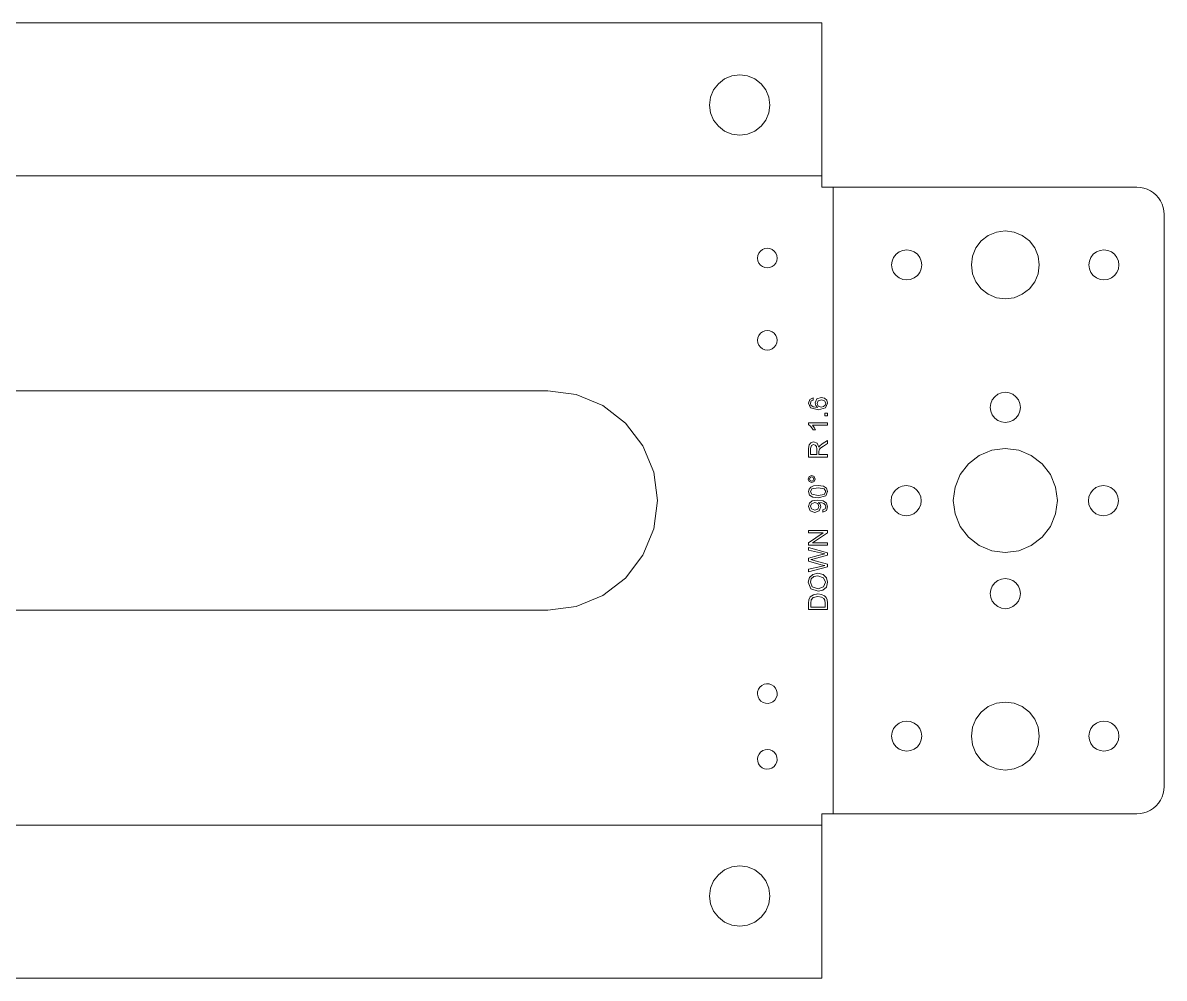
# Model space of a CAD drawing. Header units: millimetres. Extents: x 5 to 3562, y -58 to 420.
# Drawn here: x 2320.7 to 2529.1, y 205 to 379.4 of the extents above; entities that cross this region are included whole.
import ezdxf

# ---------------------------------------------------------------- set-up
doc = ezdxf.new("R2010")
doc.units = ezdxf.units.MM
doc.layers.add('Layer0', color=7, linetype='BYLAYER', lineweight=5, true_color=0xffffff)

msp = doc.modelspace()

# ---------------------------------------------------------------- linework, layer by layer
at = {"layer": 'Layer0'}
for p, q in [((2466.6, 379.4), (2016.6, 379.4)), ((2466.6, 379.4), (2466.6, 351.46)), ((2448.85, 369.16), (2447.71, 368.29)), ((2450.17, 369.71), (2448.85, 369.16)), ((2451.6, 369.9), (2450.17, 369.71)), ((2453.02, 369.71), (2451.6, 369.9)), ((2454.35, 369.16), (2453.02, 369.71)), ((2455.49, 368.29), (2454.35, 369.16)), ((2446.83, 367.15), (2446.28, 365.82)), ((2447.71, 368.29), (2446.83, 367.15)), ((2456.36, 367.15), (2455.49, 368.29)), ((2456.91, 365.82), (2456.36, 367.15)), ((2446.28, 365.82), (2446.1, 364.4)), ((2457.1, 364.4), (2456.91, 365.82)), ((2446.1, 364.4), (2446.28, 362.98)), ((2446.28, 362.98), (2446.83, 361.65)), ((2456.36, 361.65), (2456.91, 362.98)), ((2456.91, 362.98), (2457.1, 364.4)), ((2446.83, 361.65), (2447.71, 360.51)), ((2447.71, 360.51), (2448.85, 359.64)), ((2454.35, 359.64), (2455.49, 360.51)), ((2455.49, 360.51), (2456.36, 361.65)), ((2448.85, 359.64), (2450.17, 359.09)), ((2450.17, 359.09), (2451.6, 358.9)), ((2451.6, 358.9), (2453.02, 359.09)), ((2453.02, 359.09), (2454.35, 359.64)), ((2466.6, 351.46), (2466.6, 349.42)), ((2466.6, 349.42), (2468.64, 349.42)), ((2468.64, 349.42), (2524.08, 349.42)), ((2524.73, 349.37), (2524.08, 349.42)), ((2525.38, 349.25), (2524.73, 349.37)), ((2525.99, 349.04), (2525.38, 349.25)), ((2526.58, 348.75), (2525.99, 349.04)), ((2527.13, 348.38), (2526.58, 348.75)), ((2527.62, 347.95), (2527.13, 348.38)), ((2528.05, 347.46), (2527.62, 347.95)), ((2528.41, 346.92), (2528.05, 347.46)), ((2528.7, 346.33), (2528.41, 346.92)), ((2528.91, 345.71), (2528.7, 346.33)), ((2529.04, 345.07), (2528.91, 345.71)), ((2529.08, 344.42), (2529.04, 345.07)), ((2529.08, 240.02), (2529.08, 344.42)), ((2496.98, 340.59), (2495.7, 339.6)), ((2498.48, 341.21), (2496.98, 340.59)), ((2500.08, 341.42), (2498.48, 341.21)), ((2501.69, 341.21), (2500.08, 341.42)), ((2503.18, 340.59), (2501.69, 341.21)), ((2504.47, 339.6), (2503.18, 340.59)), ((2455.37, 337.73), (2455.08, 337.36)), ((2455.74, 338.02), (2455.37, 337.73)), ((2456.17, 338.2), (2455.74, 338.02)), ((2456.64, 338.26), (2456.17, 338.2)), ((2457.11, 338.2), (2456.64, 338.26)), ((2457.54, 338.02), (2457.11, 338.2)), ((2457.91, 337.73), (2457.54, 338.02)), ((2458.2, 337.36), (2457.91, 337.73)), ((2480.71, 337.6), (2480.14, 337.16)), ((2481.37, 337.87), (2480.71, 337.6)), ((2482.08, 337.97), (2481.37, 337.87)), ((2482.79, 337.87), (2482.08, 337.97)), ((2483.46, 337.6), (2482.79, 337.87)), ((2484.03, 337.16), (2483.46, 337.6)), ((2494.71, 338.32), (2494.09, 336.82)), ((2495.7, 339.6), (2494.71, 338.32)), ((2505.45, 338.32), (2504.47, 339.6)), ((2506.07, 336.82), (2505.45, 338.32)), ((2516.71, 337.6), (2516.14, 337.16)), ((2517.37, 337.87), (2516.71, 337.6)), ((2518.08, 337.97), (2517.37, 337.87)), ((2518.79, 337.87), (2518.08, 337.97)), ((2519.46, 337.6), (2518.79, 337.87)), ((2520.03, 337.16), (2519.46, 337.6)), ((2454.9, 336.92), (2454.84, 336.46)), ((2454.84, 336.46), (2454.9, 335.99)), ((2455.08, 337.36), (2454.9, 336.92)), ((2454.9, 335.99), (2455.08, 335.56)), ((2455.08, 335.56), (2455.37, 335.19)), ((2457.91, 335.19), (2458.2, 335.56)), ((2458.38, 336.92), (2458.2, 337.36)), ((2458.2, 335.56), (2458.38, 335.99)), ((2458.44, 336.46), (2458.38, 336.92)), ((2458.38, 335.99), (2458.44, 336.46)), ((2479.42, 335.93), (2479.33, 335.22)), ((2479.7, 336.59), (2479.42, 335.93)), ((2480.14, 337.16), (2479.7, 336.59)), ((2484.46, 336.59), (2484.03, 337.16)), ((2484.74, 335.93), (2484.46, 336.59)), ((2484.83, 335.22), (2484.74, 335.93)), ((2494.09, 336.82), (2493.88, 335.22)), ((2506.28, 335.22), (2506.07, 336.82)), ((2515.42, 335.93), (2515.33, 335.22)), ((2515.7, 336.59), (2515.42, 335.93)), ((2516.14, 337.16), (2515.7, 336.59)), ((2520.46, 336.59), (2520.03, 337.16)), ((2520.74, 335.93), (2520.46, 336.59)), ((2520.83, 335.22), (2520.74, 335.93)), ((2455.37, 335.19), (2455.74, 334.9)), ((2455.74, 334.9), (2456.17, 334.72)), ((2456.17, 334.72), (2456.64, 334.66)), ((2456.64, 334.66), (2457.11, 334.72)), ((2457.11, 334.72), (2457.54, 334.9)), ((2457.54, 334.9), (2457.91, 335.19)), ((2479.33, 335.22), (2479.42, 334.51)), ((2479.42, 334.51), (2479.7, 333.84)), ((2479.7, 333.84), (2480.14, 333.27)), ((2484.03, 333.27), (2484.46, 333.84)), ((2484.46, 333.84), (2484.74, 334.51)), ((2484.74, 334.51), (2484.83, 335.22)), ((2493.88, 335.22), (2494.09, 333.61)), ((2494.09, 333.61), (2494.71, 332.12)), ((2505.45, 332.12), (2506.07, 333.61)), ((2506.07, 333.61), (2506.28, 335.22)), ((2515.33, 335.22), (2515.42, 334.51)), ((2515.42, 334.51), (2515.7, 333.84)), ((2515.7, 333.84), (2516.14, 333.27)), ((2520.03, 333.27), (2520.46, 333.84)), ((2520.46, 333.84), (2520.74, 334.51)), ((2520.74, 334.51), (2520.83, 335.22)), ((2480.14, 333.27), (2480.71, 332.84)), ((2480.71, 332.84), (2481.37, 332.56)), ((2481.37, 332.56), (2482.08, 332.47)), ((2482.08, 332.47), (2482.79, 332.56)), ((2482.79, 332.56), (2483.46, 332.84)), ((2483.46, 332.84), (2484.03, 333.27)), ((2494.71, 332.12), (2495.7, 330.83)), ((2504.47, 330.83), (2505.45, 332.12)), ((2516.14, 333.27), (2516.71, 332.84)), ((2516.71, 332.84), (2517.37, 332.56)), ((2517.37, 332.56), (2518.08, 332.47)), ((2518.08, 332.47), (2518.79, 332.56)), ((2518.79, 332.56), (2519.46, 332.84)), ((2519.46, 332.84), (2520.03, 333.27)), ((2495.7, 330.83), (2496.98, 329.85)), ((2496.98, 329.85), (2498.48, 329.23)), ((2498.48, 329.23), (2500.08, 329.02)), ((2500.08, 329.02), (2501.69, 329.23)), ((2501.69, 329.23), (2503.18, 329.85)), ((2503.18, 329.85), (2504.47, 330.83)), ((2455.74, 323.02), (2455.37, 322.73)), ((2456.17, 323.2), (2455.74, 323.02)), ((2456.64, 323.26), (2456.17, 323.2)), ((2457.11, 323.2), (2456.64, 323.26)), ((2457.54, 323.02), (2457.11, 323.2)), ((2457.91, 322.73), (2457.54, 323.02)), ((2454.9, 321.92), (2454.84, 321.46)), ((2454.84, 321.46), (2454.9, 320.99)), ((2455.08, 322.36), (2454.9, 321.92)), ((2454.9, 320.99), (2455.08, 320.56)), ((2455.37, 322.73), (2455.08, 322.36)), ((2458.2, 322.36), (2457.91, 322.73)), ((2458.38, 321.92), (2458.2, 322.36)), ((2458.2, 320.56), (2458.38, 320.99)), ((2458.44, 321.46), (2458.38, 321.92)), ((2458.38, 320.99), (2458.44, 321.46)), ((2455.08, 320.56), (2455.37, 320.19)), ((2455.37, 320.19), (2455.74, 319.9)), ((2455.74, 319.9), (2456.17, 319.72)), ((2456.17, 319.72), (2456.64, 319.66)), ((2456.64, 319.66), (2457.11, 319.72)), ((2457.11, 319.72), (2457.54, 319.9)), ((2457.54, 319.9), (2457.91, 320.19)), ((2457.91, 320.19), (2458.2, 320.56)), ((2416.6, 312.22), (2066.6, 312.22)), ((2421.77, 311.54), (2416.6, 312.22)), ((2426.6, 309.54), (2421.77, 311.54)), ((2464.14, 310.01), (2464.37, 310.67)), ((2464.37, 310.67), (2465, 310.98)), ((2465.03, 310.56), (2464.67, 310.4)), ((2465, 310.98), (2465.03, 310.56)), ((2465.36, 310.03), (2465.67, 310.75)), ((2465.67, 310.75), (2466.48, 311.04)), ((2466.5, 310.61), (2465.94, 310.42)), ((2466.48, 311.04), (2467.08, 310.9)), ((2467.09, 310.42), (2466.5, 310.61)), ((2467.08, 310.9), (2467.51, 310.52)), ((2467.51, 310.52), (2467.65, 309.97)), ((2497.7, 310.59), (2497.42, 309.93)), ((2498.14, 311.16), (2497.7, 310.59)), ((2498.71, 311.6), (2498.14, 311.16)), ((2499.37, 311.87), (2498.71, 311.6)), ((2500.08, 311.97), (2499.37, 311.87)), ((2500.79, 311.87), (2500.08, 311.97)), ((2501.46, 311.6), (2500.79, 311.87)), ((2502.03, 311.16), (2501.46, 311.6)), ((2502.46, 310.59), (2502.03, 311.16)), ((2502.74, 309.93), (2502.46, 310.59)), ((2430.74, 306.36), (2426.6, 309.54)), ((2464.53, 309.14), (2464.14, 310.01)), ((2464.67, 310.4), (2464.49, 309.98)), ((2464.49, 309.98), (2464.6, 309.63)), ((2465.99, 308.77), (2464.53, 309.14)), ((2464.6, 309.63), (2465.03, 309.31)), ((2465.03, 309.31), (2465.82, 309.19)), ((2465.48, 309.56), (2465.36, 310.03)), ((2465.82, 309.19), (2465.48, 309.56)), ((2465.94, 310.42), (2465.74, 309.94)), ((2465.74, 309.94), (2465.94, 309.46)), ((2465.94, 309.46), (2466.48, 309.26)), ((2467.27, 309.1), (2465.99, 308.77)), ((2466.48, 309.26), (2466.9, 309.35)), ((2466.9, 309.35), (2467.2, 309.61)), ((2467.31, 309.96), (2467.09, 310.42)), ((2467.2, 309.61), (2467.31, 309.96)), ((2467.65, 309.97), (2467.27, 309.1)), ((2497.42, 309.93), (2497.33, 309.22)), ((2497.33, 309.22), (2497.42, 308.51)), ((2497.42, 308.51), (2497.7, 307.84)), ((2502.46, 307.84), (2502.74, 308.51)), ((2502.83, 309.22), (2502.74, 309.93)), ((2502.74, 308.51), (2502.83, 309.22)), ((2433.92, 302.22), (2430.74, 306.36)), ((2464.14, 306.1), (2464.14, 306.37)), ((2464.14, 306.37), (2467.6, 306.37)), ((2467.11, 307.69), (2467.11, 308.17)), ((2467.11, 308.17), (2467.6, 308.17)), ((2467.6, 307.69), (2467.11, 307.69)), ((2467.6, 308.17), (2467.6, 307.69)), ((2467.6, 306.37), (2467.6, 305.95)), ((2497.7, 307.84), (2498.14, 307.27)), ((2498.14, 307.27), (2498.71, 306.84)), ((2498.71, 306.84), (2499.37, 306.56)), ((2499.37, 306.56), (2500.08, 306.47)), ((2500.08, 306.47), (2500.79, 306.56)), ((2500.79, 306.56), (2501.46, 306.84)), ((2501.46, 306.84), (2502.03, 307.27)), ((2502.03, 307.27), (2502.46, 307.84)), ((2464.6, 305.72), (2464.14, 306.1)), ((2465, 305.1), (2464.6, 305.72)), ((2467.6, 305.95), (2464.9, 305.95)), ((2464.9, 305.95), (2465.19, 305.55)), ((2465.41, 305.1), (2465, 305.1)), ((2465.19, 305.55), (2465.41, 305.1)), ((2435.92, 297.39), (2433.92, 302.22)), ((2464.15, 301.68), (2464.25, 302.38)), ((2464.25, 302.38), (2464.57, 302.76)), ((2464.69, 302.26), (2464.53, 301.7)), ((2464.57, 302.76), (2465.09, 302.9)), ((2465.09, 302.43), (2464.69, 302.26)), ((2465.09, 302.9), (2465.71, 302.67)), ((2465.4, 302.34), (2465.09, 302.43)), ((2465.61, 302.07), (2465.4, 302.34)), ((2465.71, 302.67), (2466.03, 301.93)), ((2466.03, 301.93), (2466.2, 302.21)), ((2466.2, 302.21), (2466.66, 302.59)), ((2466.88, 302.16), (2466.41, 301.83)), ((2466.66, 302.59), (2467.6, 303.18)), ((2467.6, 302.61), (2466.88, 302.16)), ((2467.6, 303.18), (2467.6, 302.61)), ((2464.15, 300.15), (2464.15, 301.68)), ((2467.6, 300.15), (2464.15, 300.15)), ((2464.53, 301.7), (2464.53, 300.61)), ((2464.53, 300.61), (2465.67, 300.61)), ((2465.67, 301.59), (2465.61, 302.07)), ((2465.67, 300.61), (2465.67, 301.59)), ((2466.08, 301.39), (2466.07, 301.14)), ((2466.07, 301.14), (2466.07, 300.61)), ((2466.07, 300.61), (2467.6, 300.61)), ((2466.18, 301.6), (2466.08, 301.39)), ((2466.41, 301.83), (2466.18, 301.6)), ((2467.6, 300.61), (2467.6, 300.15)), ((2495.33, 300.44), (2493.36, 298.93)), ((2497.62, 301.39), (2495.33, 300.44)), ((2500.08, 301.72), (2497.62, 301.39)), ((2502.54, 301.39), (2500.08, 301.72)), ((2504.83, 300.44), (2502.54, 301.39)), ((2506.8, 298.93), (2504.83, 300.44)), ((2493.36, 298.93), (2491.85, 296.97)), ((2508.31, 296.97), (2506.8, 298.93)), ((2436.6, 292.22), (2435.92, 297.39)), ((2464.1, 296.13), (2464.29, 296.59)), ((2464.29, 295.67), (2464.1, 296.13)), ((2464.29, 296.59), (2464.75, 296.78)), ((2464.47, 296.41), (2464.35, 296.13)), ((2464.35, 296.13), (2464.47, 295.85)), ((2464.75, 296.53), (2464.47, 296.41)), ((2464.75, 296.78), (2465.21, 296.59)), ((2465.03, 296.41), (2464.75, 296.53)), ((2465.14, 296.13), (2465.03, 296.41)), ((2465.03, 295.85), (2465.14, 296.13)), ((2465.21, 296.59), (2465.4, 296.13)), ((2465.4, 296.13), (2465.21, 295.67)), ((2491.85, 296.97), (2490.9, 294.68)), ((2509.26, 294.68), (2508.31, 296.97)), ((2464.14, 293.83), (2464.25, 294.31)), ((2464.34, 293.2), (2464.14, 293.83)), ((2464.25, 294.31), (2464.57, 294.66)), ((2464.75, 295.48), (2464.29, 295.67)), ((2464.47, 295.85), (2464.75, 295.74)), ((2464.77, 294.32), (2464.49, 293.82)), ((2464.49, 293.82), (2464.74, 293.36)), ((2464.57, 294.66), (2465.09, 294.87)), ((2464.75, 295.74), (2465.03, 295.85)), ((2465.21, 295.67), (2464.75, 295.48)), ((2465.9, 294.52), (2464.77, 294.32)), ((2465.09, 294.87), (2465.9, 294.95)), ((2465.9, 294.95), (2466.88, 294.83)), ((2467.03, 294.32), (2465.9, 294.52)), ((2466.88, 294.83), (2467.45, 294.45)), ((2467.31, 293.83), (2467.03, 294.32)), ((2467.03, 293.34), (2467.31, 293.83)), ((2467.65, 293.83), (2467.3, 293.05)), ((2467.45, 294.45), (2467.65, 293.83)), ((2480.05, 294.13), (2479.61, 293.56)), ((2480.62, 294.56), (2480.05, 294.13)), ((2481.28, 294.84), (2480.62, 294.56)), ((2481.99, 294.93), (2481.28, 294.84)), ((2482.7, 294.84), (2481.99, 294.93)), ((2483.37, 294.56), (2482.7, 294.84)), ((2483.94, 294.13), (2483.37, 294.56)), ((2484.37, 293.56), (2483.94, 294.13)), ((2490.9, 294.68), (2490.58, 292.22)), ((2509.58, 292.22), (2509.26, 294.68)), ((2516.05, 294.13), (2515.61, 293.56)), ((2516.62, 294.56), (2516.05, 294.13)), ((2517.28, 294.84), (2516.62, 294.56)), ((2517.99, 294.93), (2517.28, 294.84)), ((2518.7, 294.84), (2517.99, 294.93)), ((2519.37, 294.56), (2518.7, 294.84)), ((2519.94, 294.13), (2519.37, 294.56)), ((2520.37, 293.56), (2519.94, 294.13)), ((2435.92, 287.04), (2436.6, 292.22)), ((2464.14, 291.11), (2464.32, 291.73)), ((2464.32, 291.73), (2464.84, 292.15)), ((2464.92, 292.83), (2464.34, 293.2)), ((2465.28, 291.83), (2464.7, 291.63)), ((2464.74, 293.36), (2465.9, 293.14)), ((2464.84, 292.15), (2465.8, 292.29)), ((2465.9, 292.71), (2464.92, 292.83)), ((2465.85, 291.64), (2465.28, 291.83)), ((2465.8, 292.29), (2466.86, 292.15)), ((2465.9, 293.14), (2467.03, 293.34)), ((2467.3, 293.05), (2465.9, 292.71)), ((2466.06, 291.87), (2465.98, 291.87)), ((2465.98, 291.87), (2466.3, 291.53)), ((2466.58, 291.81), (2466.06, 291.87)), ((2466.98, 291.65), (2466.58, 291.81)), ((2466.86, 292.15), (2467.45, 291.73)), ((2467.45, 291.73), (2467.65, 291.06)), ((2479.33, 292.89), (2479.24, 292.18)), ((2479.24, 292.18), (2479.33, 291.47)), ((2479.61, 293.56), (2479.33, 292.89)), ((2484.65, 292.89), (2484.37, 293.56)), ((2484.74, 292.18), (2484.65, 292.89)), ((2484.65, 291.47), (2484.74, 292.18)), ((2490.58, 292.22), (2490.9, 289.76)), ((2509.26, 289.76), (2509.58, 292.22)), ((2515.33, 292.89), (2515.24, 292.18)), ((2515.24, 292.18), (2515.33, 291.47)), ((2515.61, 293.56), (2515.33, 292.89)), ((2520.65, 292.89), (2520.37, 293.56)), ((2520.74, 292.18), (2520.65, 292.89)), ((2520.65, 291.47), (2520.74, 292.18)), ((2464.46, 290.34), (2464.14, 291.11)), ((2465.3, 290.03), (2464.46, 290.34)), ((2464.7, 291.63), (2464.49, 291.17)), ((2464.49, 291.17), (2464.72, 290.68)), ((2464.72, 290.68), (2465.32, 290.47)), ((2466.12, 290.33), (2465.3, 290.03)), ((2465.32, 290.47), (2465.85, 290.66)), ((2466.06, 291.15), (2465.85, 291.64)), ((2465.85, 290.66), (2466.06, 291.15)), ((2466.43, 291.05), (2466.12, 290.33)), ((2466.3, 291.53), (2466.43, 291.05)), ((2466.76, 290.5), (2467.18, 290.7)), ((2466.8, 290.1), (2466.76, 290.5)), ((2467.43, 290.4), (2466.8, 290.1)), ((2467.22, 291.41), (2466.98, 291.65)), ((2467.18, 290.7), (2467.31, 291.07)), ((2467.31, 291.07), (2467.22, 291.41)), ((2467.65, 291.06), (2467.43, 290.4)), ((2479.33, 291.47), (2479.61, 290.81)), ((2479.61, 290.81), (2480.05, 290.24)), ((2480.05, 290.24), (2480.62, 289.8)), ((2480.62, 289.8), (2481.28, 289.53)), ((2482.7, 289.53), (2483.37, 289.8)), ((2483.37, 289.8), (2483.94, 290.24)), ((2483.94, 290.24), (2484.37, 290.81)), ((2484.37, 290.81), (2484.65, 291.47)), ((2490.9, 289.76), (2491.85, 287.47)), ((2508.31, 287.47), (2509.26, 289.76)), ((2515.33, 291.47), (2515.61, 290.81)), ((2515.61, 290.81), (2516.05, 290.24)), ((2516.05, 290.24), (2516.62, 289.8)), ((2516.62, 289.8), (2517.28, 289.53)), ((2518.7, 289.53), (2519.37, 289.8)), ((2519.37, 289.8), (2519.94, 290.24)), ((2519.94, 290.24), (2520.37, 290.81)), ((2520.37, 290.81), (2520.65, 291.47)), ((2481.28, 289.53), (2481.99, 289.43)), ((2481.99, 289.43), (2482.7, 289.53)), ((2517.28, 289.53), (2517.99, 289.43)), ((2517.99, 289.43), (2518.7, 289.53)), ((2433.92, 282.22), (2435.92, 287.04)), ((2464.15, 286.33), (2464.15, 286.77)), ((2464.15, 286.77), (2467.6, 286.77)), ((2464.15, 284.52), (2466.86, 286.33)), ((2466.86, 286.33), (2464.15, 286.33)), ((2467.6, 286.3), (2464.89, 284.49)), ((2467.6, 286.77), (2467.6, 286.3)), ((2491.85, 287.47), (2493.36, 285.5)), ((2493.36, 285.5), (2495.33, 283.99)), ((2504.83, 283.99), (2506.8, 285.5)), ((2506.8, 285.5), (2508.31, 287.47)), ((2464.15, 284.06), (2464.15, 284.52)), ((2467.6, 284.06), (2464.15, 284.06)), ((2464.15, 283.18), (2464.15, 283.64)), ((2464.15, 283.64), (2467.6, 282.69)), ((2464.89, 284.49), (2467.6, 284.49)), ((2467.6, 284.49), (2467.6, 284.06)), ((2495.33, 283.99), (2497.62, 283.04)), ((2502.54, 283.04), (2504.83, 283.99)), ((2430.74, 278.07), (2433.92, 282.22)), ((2466.37, 282.64), (2464.15, 283.18)), ((2464.15, 281.71), (2465.9, 282.2)), ((2464.15, 281.16), (2464.15, 281.71)), ((2464.97, 281.53), (2464.57, 281.42)), ((2464.57, 281.42), (2464.97, 281.32)), ((2467.6, 282.25), (2464.97, 281.53)), ((2464.97, 281.32), (2467.6, 280.59)), ((2465.9, 282.2), (2467.11, 282.47)), ((2467.11, 282.47), (2466.37, 282.64)), ((2467.6, 282.69), (2467.6, 282.25)), ((2497.62, 283.04), (2500.08, 282.72)), ((2500.08, 282.72), (2502.54, 283.04)), ((2466.48, 280.5), (2464.15, 281.16)), ((2464.15, 279.68), (2466.41, 280.2)), ((2467.6, 280.12), (2464.15, 279.21)), ((2464.15, 279.21), (2464.15, 279.68)), ((2466.41, 280.2), (2467.11, 280.35)), ((2467.11, 280.35), (2466.48, 280.5)), ((2467.6, 280.59), (2467.6, 280.12)), ((2426.6, 274.9), (2430.74, 278.07)), ((2464.09, 277.29), (2464.32, 278.15)), ((2464.58, 276.1), (2464.09, 277.29)), ((2464.32, 278.15), (2464.96, 278.73)), ((2464.66, 277.91), (2464.49, 277.29)), ((2464.49, 277.29), (2464.82, 276.46)), ((2465.14, 278.32), (2464.66, 277.91)), ((2464.96, 278.73), (2465.88, 278.94)), ((2465.88, 278.47), (2465.14, 278.32)), ((2465.88, 278.94), (2466.82, 278.72)), ((2466.9, 278.13), (2465.88, 278.47)), ((2466.82, 278.72), (2467.44, 278.13)), ((2467.26, 277.29), (2466.9, 278.13)), ((2466.91, 276.45), (2467.26, 277.29)), ((2467.65, 277.29), (2467.42, 276.42)), ((2467.44, 278.13), (2467.65, 277.29)), ((2498.14, 277.16), (2497.7, 276.59)), ((2498.71, 277.6), (2498.14, 277.16)), ((2499.37, 277.87), (2498.71, 277.6)), ((2500.08, 277.97), (2499.37, 277.87)), ((2500.79, 277.87), (2500.08, 277.97)), ((2501.46, 277.6), (2500.79, 277.87)), ((2502.03, 277.16), (2501.46, 277.6)), ((2502.46, 276.59), (2502.03, 277.16)), ((2465.92, 275.64), (2464.58, 276.1)), ((2464.82, 276.46), (2465.93, 276.11)), ((2465.04, 275.02), (2465.86, 275.16)), ((2465.86, 275.16), (2466.55, 275.06)), ((2466.78, 275.84), (2465.92, 275.64)), ((2465.93, 276.11), (2466.91, 276.45)), ((2466.55, 275.06), (2467.05, 274.83)), ((2467.42, 276.42), (2466.78, 275.84)), ((2497.42, 275.93), (2497.33, 275.22)), ((2497.33, 275.22), (2497.42, 274.51)), ((2497.7, 276.59), (2497.42, 275.93)), ((2502.74, 275.93), (2502.46, 276.59)), ((2502.83, 275.22), (2502.74, 275.93)), ((2502.74, 274.51), (2502.83, 275.22)), ((2421.77, 272.9), (2426.6, 274.9)), ((2464.15, 273.5), (2464.2, 274.11)), ((2464.15, 272.31), (2464.15, 273.5)), ((2464.2, 274.11), (2464.45, 274.61)), ((2464.45, 274.61), (2465.04, 275.02)), ((2464.63, 274.08), (2464.56, 273.49)), ((2464.56, 273.49), (2464.56, 272.77)), ((2465.02, 274.51), (2464.63, 274.08)), ((2465.85, 274.69), (2465.02, 274.51)), ((2466.51, 274.6), (2465.85, 274.69)), ((2466.95, 274.34), (2466.51, 274.6)), ((2467.13, 274.04), (2466.95, 274.34)), ((2467.05, 274.83), (2467.36, 274.52)), ((2467.19, 273.5), (2467.13, 274.04)), ((2467.19, 272.77), (2467.19, 273.5)), ((2467.36, 274.52), (2467.54, 274.11)), ((2467.54, 274.11), (2467.6, 273.55)), ((2467.6, 273.55), (2467.6, 272.31)), ((2497.42, 274.51), (2497.7, 273.84)), ((2497.7, 273.84), (2498.14, 273.27)), ((2498.14, 273.27), (2498.71, 272.84)), ((2501.46, 272.84), (2502.03, 273.27)), ((2502.03, 273.27), (2502.46, 273.84)), ((2502.46, 273.84), (2502.74, 274.51)), ((2066.6, 272.22), (2416.6, 272.22)), ((2416.6, 272.22), (2421.77, 272.9)), ((2467.6, 272.31), (2464.15, 272.31)), ((2464.56, 272.77), (2467.19, 272.77)), ((2498.71, 272.84), (2499.37, 272.56)), ((2499.37, 272.56), (2500.08, 272.47)), ((2500.08, 272.47), (2500.79, 272.56)), ((2500.79, 272.56), (2501.46, 272.84)), ((2455.63, 258.47), (2455.28, 258.15)), ((2456.05, 258.68), (2455.63, 258.47)), ((2456.51, 258.77), (2456.05, 258.68)), ((2456.98, 258.74), (2456.51, 258.77)), ((2457.43, 258.59), (2456.98, 258.74)), ((2457.82, 258.33), (2457.43, 258.59)), ((2454.87, 257.32), (2454.84, 256.85)), ((2454.84, 256.85), (2454.94, 256.39)), ((2455.02, 257.76), (2454.87, 257.32)), ((2454.94, 256.39), (2455.15, 255.97)), ((2455.28, 258.15), (2455.02, 257.76)), ((2458.13, 257.98), (2457.82, 258.33)), ((2458.34, 257.56), (2458.13, 257.98)), ((2458.26, 256.19), (2458.41, 256.63)), ((2458.43, 257.1), (2458.34, 257.56)), ((2458.41, 256.63), (2458.43, 257.1)), ((2455.15, 255.97), (2455.46, 255.62)), ((2455.46, 255.62), (2455.85, 255.36)), ((2455.85, 255.36), (2456.3, 255.21)), ((2456.3, 255.21), (2456.77, 255.18)), ((2456.77, 255.18), (2457.23, 255.27)), ((2457.23, 255.27), (2457.65, 255.48)), ((2457.65, 255.48), (2458, 255.79)), ((2458, 255.79), (2458.26, 256.19)), ((2496.98, 254.59), (2495.7, 253.6)), ((2498.48, 255.21), (2496.98, 254.59)), ((2500.08, 255.42), (2498.48, 255.21)), ((2501.69, 255.21), (2500.08, 255.42)), ((2503.18, 254.59), (2501.69, 255.21)), ((2504.47, 253.6), (2503.18, 254.59)), ((2494.71, 252.32), (2494.09, 250.82)), ((2495.7, 253.6), (2494.71, 252.32)), ((2505.45, 252.32), (2504.47, 253.6)), ((2506.07, 250.82), (2505.45, 252.32)), ((2479.7, 250.59), (2479.42, 249.93)), ((2480.14, 251.16), (2479.7, 250.59)), ((2480.71, 251.6), (2480.14, 251.16)), ((2481.37, 251.87), (2480.71, 251.6)), ((2482.08, 251.97), (2481.37, 251.87)), ((2482.79, 251.87), (2482.08, 251.97)), ((2483.46, 251.6), (2482.79, 251.87)), ((2484.03, 251.16), (2483.46, 251.6)), ((2484.46, 250.59), (2484.03, 251.16)), ((2484.74, 249.93), (2484.46, 250.59)), ((2494.09, 250.82), (2493.88, 249.22)), ((2506.28, 249.22), (2506.07, 250.82)), ((2515.7, 250.59), (2515.42, 249.93)), ((2516.14, 251.16), (2515.7, 250.59)), ((2516.71, 251.6), (2516.14, 251.16)), ((2517.37, 251.87), (2516.71, 251.6)), ((2518.08, 251.97), (2517.37, 251.87)), ((2518.79, 251.87), (2518.08, 251.97)), ((2519.46, 251.6), (2518.79, 251.87)), ((2520.03, 251.16), (2519.46, 251.6)), ((2520.46, 250.59), (2520.03, 251.16)), ((2520.74, 249.93), (2520.46, 250.59)), ((2479.42, 249.93), (2479.33, 249.22)), ((2479.33, 249.22), (2479.42, 248.51)), ((2479.42, 248.51), (2479.7, 247.84)), ((2484.46, 247.84), (2484.74, 248.51)), ((2484.83, 249.22), (2484.74, 249.93)), ((2484.74, 248.51), (2484.83, 249.22)), ((2493.88, 249.22), (2494.09, 247.61)), ((2506.07, 247.61), (2506.28, 249.22)), ((2515.42, 249.93), (2515.33, 249.22)), ((2515.33, 249.22), (2515.42, 248.51)), ((2515.42, 248.51), (2515.7, 247.84)), ((2520.46, 247.84), (2520.74, 248.51)), ((2520.83, 249.22), (2520.74, 249.93)), ((2520.74, 248.51), (2520.83, 249.22)), ((2455.12, 245.94), (2454.92, 245.51)), ((2455.42, 246.3), (2455.12, 245.94)), ((2455.8, 246.57), (2455.42, 246.3)), ((2456.24, 246.73), (2455.8, 246.57)), ((2456.71, 246.77), (2456.24, 246.73)), ((2457.17, 246.69), (2456.71, 246.77)), ((2457.6, 246.5), (2457.17, 246.69)), ((2457.96, 246.2), (2457.6, 246.5)), ((2458.23, 245.81), (2457.96, 246.2)), ((2479.7, 247.84), (2480.14, 247.27)), ((2480.14, 247.27), (2480.71, 246.84)), ((2480.71, 246.84), (2481.37, 246.56)), ((2481.37, 246.56), (2482.08, 246.47)), ((2482.08, 246.47), (2482.79, 246.56)), ((2482.79, 246.56), (2483.46, 246.84)), ((2483.46, 246.84), (2484.03, 247.27)), ((2484.03, 247.27), (2484.46, 247.84)), ((2494.09, 247.61), (2494.71, 246.12)), ((2494.71, 246.12), (2495.7, 244.83)), ((2504.47, 244.83), (2505.45, 246.12)), ((2505.45, 246.12), (2506.07, 247.61)), ((2515.7, 247.84), (2516.14, 247.27)), ((2516.14, 247.27), (2516.71, 246.84)), ((2516.71, 246.84), (2517.37, 246.56)), ((2517.37, 246.56), (2518.08, 246.47)), ((2518.08, 246.47), (2518.79, 246.56)), ((2518.79, 246.56), (2519.46, 246.84)), ((2519.46, 246.84), (2520.03, 247.27)), ((2520.03, 247.27), (2520.46, 247.84)), ((2454.92, 245.51), (2454.84, 245.05)), ((2454.84, 245.05), (2454.88, 244.58)), ((2454.88, 244.58), (2455.05, 244.14)), ((2455.05, 244.14), (2455.32, 243.75)), ((2457.86, 243.65), (2458.16, 244.01)), ((2458.16, 244.01), (2458.36, 244.44)), ((2458.39, 245.37), (2458.23, 245.81)), ((2458.36, 244.44), (2458.44, 244.9)), ((2458.44, 244.9), (2458.39, 245.37)), ((2495.7, 244.83), (2496.98, 243.85)), ((2496.98, 243.85), (2498.48, 243.23)), ((2501.69, 243.23), (2503.18, 243.85)), ((2503.18, 243.85), (2504.47, 244.83)), ((2455.32, 243.75), (2455.68, 243.45)), ((2455.68, 243.45), (2456.11, 243.26)), ((2456.11, 243.26), (2456.57, 243.18)), ((2456.57, 243.18), (2457.04, 243.22)), ((2457.04, 243.22), (2457.48, 243.38)), ((2457.48, 243.38), (2457.86, 243.65)), ((2498.48, 243.23), (2500.08, 243.02)), ((2500.08, 243.02), (2501.69, 243.23)), ((2529.04, 239.36), (2529.08, 240.02)), ((2528.41, 237.52), (2528.7, 238.1)), ((2528.7, 238.1), (2528.91, 238.72)), ((2528.91, 238.72), (2529.04, 239.36)), ((2525.99, 235.4), (2526.58, 235.69)), ((2526.58, 235.69), (2527.13, 236.05)), ((2527.13, 236.05), (2527.62, 236.48)), ((2527.62, 236.48), (2528.05, 236.97)), ((2528.05, 236.97), (2528.41, 237.52)), ((2466.6, 235.02), (2466.6, 232.97)), ((2468.64, 235.02), (2466.6, 235.02)), ((2524.08, 235.02), (2468.64, 235.02)), ((2524.08, 235.02), (2524.73, 235.06)), ((2524.73, 235.06), (2525.38, 235.19)), ((2525.38, 235.19), (2525.99, 235.4)), ((2466.6, 232.97), (2466.6, 205.03)), ((2450.17, 225.35), (2448.85, 224.8)), ((2451.6, 225.53), (2450.17, 225.35)), ((2453.02, 225.35), (2451.6, 225.53)), ((2454.35, 224.8), (2453.02, 225.35)), ((2447.71, 223.92), (2446.83, 222.78)), ((2448.85, 224.8), (2447.71, 223.92)), ((2455.49, 223.92), (2454.35, 224.8)), ((2456.36, 222.78), (2455.49, 223.92)), ((2446.28, 221.46), (2446.1, 220.03)), ((2446.83, 222.78), (2446.28, 221.46)), ((2456.91, 221.46), (2456.36, 222.78)), ((2457.1, 220.03), (2456.91, 221.46)), ((2446.1, 220.03), (2446.28, 218.61)), ((2456.91, 218.61), (2457.1, 220.03)), ((2446.28, 218.61), (2446.83, 217.28)), ((2446.83, 217.28), (2447.71, 216.14)), ((2455.49, 216.14), (2456.36, 217.28)), ((2456.36, 217.28), (2456.91, 218.61)), ((2447.71, 216.14), (2448.85, 215.27)), ((2448.85, 215.27), (2450.17, 214.72)), ((2450.17, 214.72), (2451.6, 214.53)), ((2451.6, 214.53), (2453.02, 214.72)), ((2453.02, 214.72), (2454.35, 215.27)), ((2454.35, 215.27), (2455.49, 216.14)), ((2466.6, 205.03), (2016.6, 205.03))]:
    msp.add_line(p, q, dxfattribs=at)
at = {"layer": 'Layer0', "color": 2, "true_color": 0xffff00}
for p, q in [((2016.6, 351.46), (2466.6, 351.46)), ((2468.64, 235.02), (2468.64, 349.42)), ((2016.6, 232.97), (2466.6, 232.97))]:
    msp.add_line(p, q, dxfattribs=at)

doc.saveas('drawing.dxf')
